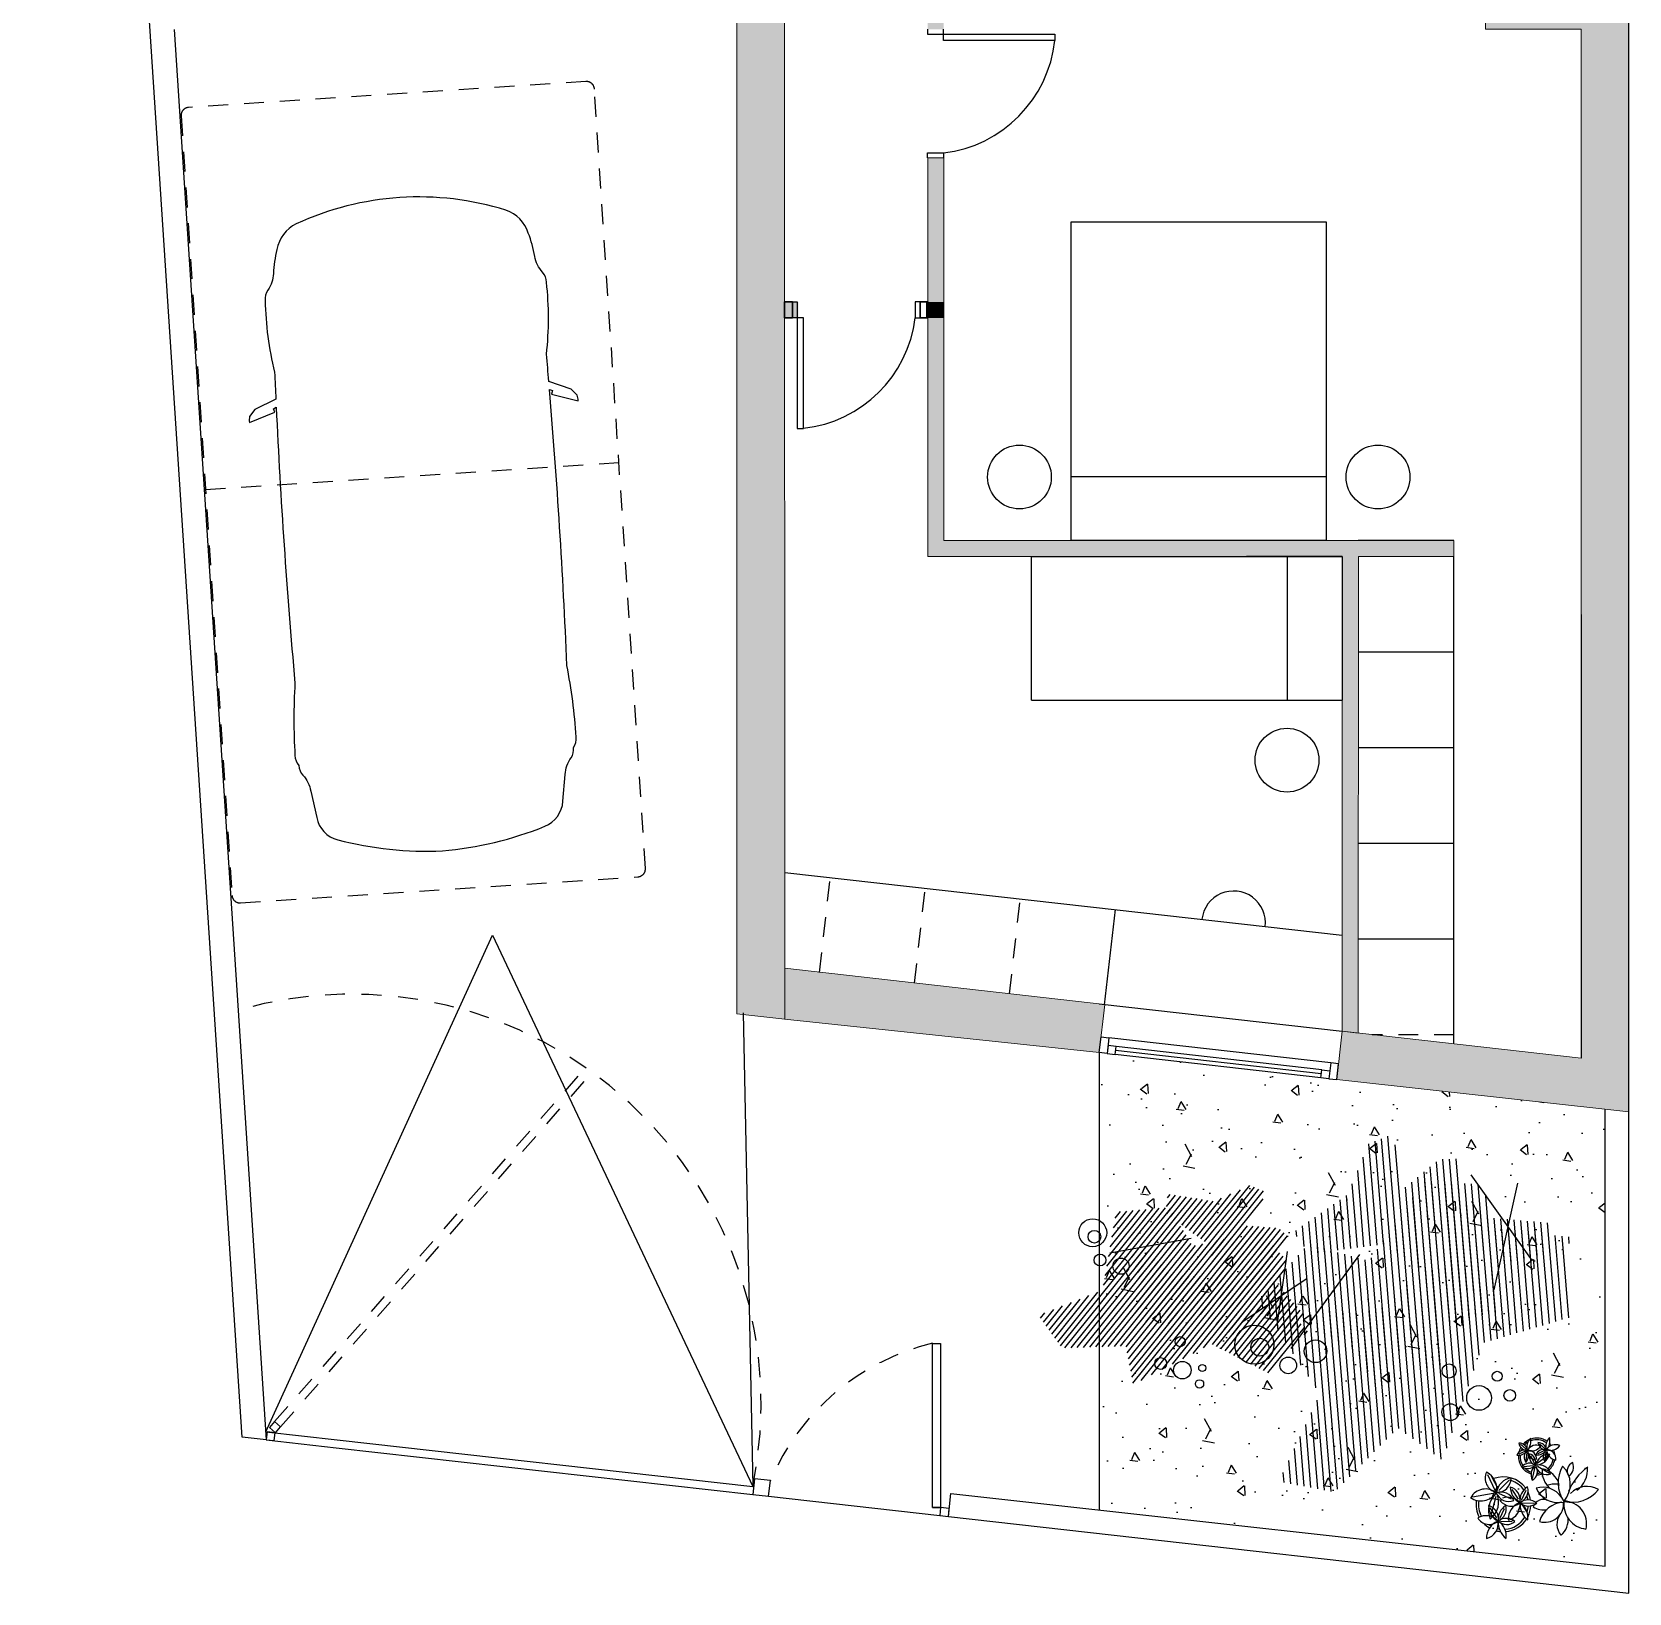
# Model space of a CAD drawing. Header units: metres. Extents: x 17.2 to 27.2, y 19.1 to 40.3.
# Drawn here: x 17.2 to 27.23, y 19.15 to 28.94 of the extents above; entities that cross this region are included whole.
import ezdxf

# ---------------------------------------------------------------- set-up
doc = ezdxf.new("R2010")
doc.units = ezdxf.units.M
doc.linetypes.add('DASHED2', pattern=[0.46, 0.25, -0.21])
doc.linetypes.add('RAYITAS2', pattern=[0.1875, 0.125, -0.0625])
for name, color, linetype in [('01Mobiliario', 1, 'Continuous'), ('01Proyectado', 5, 'Continuous'), ('01Proyectado 1', 5, 'RAYITAS2'), ('01Seccionado carpintería', 2, 'Continuous'), ('01Trama solido', 254, 'Continuous'), ('01Vegetacion1', 62, 'Continuous'), ('01Vegetacion2', 60, 'Continuous'), ('01Visto', 4, 'Continuous')]:
    doc.layers.add(name, color=color, linetype=linetype)
doc.layers.add('01Seccionado albanileria', color=7, linetype='Continuous', lineweight=0)
doc.layers.add('02Acabados', color=7, linetype='Continuous', lineweight=30)
pattern_1 = [(51.193287, (108.00813, 36.99405), (-0.022951232, 0.018457692), [])]
pattern_2 = [(94.734135, (95.637935, 118.226673), (-0.041325653, -0.003422375), [])]

msp = doc.modelspace()

# ---------------------------------------------------------------- hatches: boundary and pattern name
at = {"layer": '01Trama solido'}
h = msp.add_hatch(color=256, dxfattribs=at)
h.dxf.hatch_style = 1
h.paths.add_polyline_path([(27.226, 22.167), (27.226, 29.258), (26.326, 29.258), (26.326, 28.958), (26.926, 28.958), (26.926, 22.503), (25.426, 22.672), (25.392, 22.369)])
h.paths.add_polyline_path([(25.526, 22.66), (25.529, 25.65), (26.126, 25.65), (26.126, 25.75), (22.926, 25.75), (22.926, 28.152), (22.826, 28.152), (22.826, 25.65), (25.426, 25.65), (25.426, 22.672)])
h.paths.add_polyline_path([(22.825, 29.158), (22.925, 29.158), (22.925, 28.958), (22.825, 28.958)])
h.paths.add_polyline_path([(22.925, 29.158), (22.825, 29.158), (22.825, 29.258), (22.925, 29.258)])
h.paths.add_polyline_path([(22.826, 31.758), (22.925, 31.758), (22.925, 31.858), (22.826, 31.858)])
h.paths.add_polyline_path([(27.226, 31.758), (27.226, 36.757), (26.326, 36.759), (26.326, 36.459), (26.926, 36.457), (26.928, 32.059), (26.326, 32.06), (26.326, 31.76)])
h = msp.add_hatch(color=256, dxfattribs=at)
h.dxf.hatch_style = 1
h.paths.add_polyline_path([(21.927, 29.258), (21.627, 29.258), (21.628, 22.781), (21.928, 22.749), (21.927, 27.147), (21.927, 27.147), (21.927, 27.247)])
h.paths.add_polyline_path([(22.014, 27.247), (21.927, 27.247), (21.927, 27.147), (22.014, 27.147)])
h = msp.add_hatch(color=256, dxfattribs=at)
h.dxf.hatch_style = 1
h.paths.add_polyline_path([(22.926, 27.247), (22.814, 27.247), (22.814, 27.147), (22.926, 27.147)])
h = msp.add_hatch(color=256, dxfattribs=at)
h.dxf.hatch_style = 1
h.paths.add_polyline_path([(21.928, 23.067), (21.928, 22.749), (23.902, 22.538), (23.913, 22.638), (23.913, 22.638), (23.936, 22.841)])
at = {"layer": '01Vegetacion1', "linetype": 'Continuous', "transparency": 33554483}
h = msp.add_hatch(dxfattribs=at)
h.set_pattern_fill('AR-CONC', color=256, scale=0.08, angle=-107.9238)
h.set_pattern_definition([(302.076192468, (-2823222.44456, 1378668.18313), (-0.224355852056, -0.53050961503), [0.06, -0.66]), (247.076192468, (-2823222.44456, 1378668.18313), (0.60670935906, -0.07957709667), [0.048, -0.528]), (352.527636928, (-2823222.46325, 1378668.1389), (0.38235350167, -0.61008670808), [0.0509921536, -0.5609136896]), (298.260392468, (-2823222.2923, 1378668.1339), (-0.3887453762, -0.77160448043), [0.09, -0.99]), (348.711827958, (-2823222.3247, 1378668.0696), (0.51135779276, -0.95126926181), [0.0764882736, -0.841371008]), (243.260356458, (-2823222.2923, 1378668.1339), (0.51135779253, -0.95126926122), [0.072, -0.7920000008]), (273.076192468, (-2823222.355, 1378668.0701), (-0.45342221462, -0.3552242887), [0.06, -0.66]), (218.076192468, (-2823222.355, 1378668.0701), (0.49206021993, -0.36373823095), [0.048, -0.528]), (323.527637208, (-2823222.3928, 1378668.0405), (0.038638005905, -0.7189625137), [0.050992152, -0.5609136896]), (289.5761924676, (-2823222.44456, 1378668.18313), (0.250396133189, -0.091214755847), [0, -0.5216, 0, -0.536, 0, -0.53]), (259.576192468, (-2823222.44456, 1378668.18313), (0.235447518709, -0.297346298336), [0, -0.3056, 0, -0.5096, 0, -0.202]), (219.5761924676, (-2823222.38965, 1378668.35287), (-0.148596102735, -0.400778333042), [0, -0.2, 0, -0.624, 0, -0.828]), (209.576192468, (-2823222.36503, 1378668.429), (-0.067384128405, -0.468551740177), [0, -0.26, 0, -0.4144, 0, -0.588])])
h.paths.add_polyline_path([(27.076, 22.184), (23.901, 22.537), (23.902, 19.671), (27.076, 19.316)])
at = {"layer": '01Vegetacion1'}
h = msp.add_hatch(dxfattribs=at)
h.set_pattern_fill('ANSI31', color=256, scale=0.013061, angle=409.7341, style=0)
h.set_pattern_definition(pattern_2)
h.paths.add_polyline_path([(25.594, 21.969), (25.461, 21.647), (25.122, 21.412), (25.223, 21.276), (25.696, 21.338), (26.128, 21.032), (26.396, 21.036), (26.393, 21.204), (26.727, 21.286), (26.732, 21.469), (26.22, 21.514), (26.153, 21.871), (26.038, 21.87), (25.82, 21.691), (25.745, 22.025)])
h = msp.add_hatch(dxfattribs=at)
h.set_pattern_fill('ANSI31', color=256, scale=0.009276, angle=366.1933, style=0)
h.set_pattern_definition(pattern_1)
h.paths.add_polyline_path([(24.849, 21.706), (24.623, 21.605), (24.333, 21.651), (24.319, 21.531), (24.592, 21.331), (24.665, 20.962), (24.805, 20.834), (24.886, 20.922), (25.098, 20.8), (25.19, 20.892), (24.948, 21.166), (25.089, 21.383), (25.029, 21.438), (24.829, 21.452), (24.954, 21.661)])
h = msp.add_hatch(dxfattribs=at)
h.set_pattern_fill('ANSI31', color=256, scale=0.013061, angle=409.7341, style=0)
h.set_pattern_definition(pattern_2)
h.paths.add_polyline_path([(25.287, 20.397), (24.898, 20.982), (25.214, 21.337), (25.596, 21.23), (25.941, 21.732), (26.308, 21.712), (26.381, 21.431), (26.851, 21.383), (26.854, 20.877), (26.311, 20.717), (26.058, 19.981), (25.776, 20.184), (25.379, 19.781), (25.03, 19.848)])
h = msp.add_hatch(dxfattribs=at)
h.set_pattern_fill('ANSI31', color=256, scale=0.009276, angle=366.1933, style=0)
h.set_pattern_definition(pattern_1)
h.paths.add_polyline_path([(23.922, 21.047), (24.008, 21.539), (24.344, 21.567), (24.488, 21.325), (24.911, 21.414), (25.091, 21.224), (24.991, 21.044), (25.21, 20.79), (24.963, 20.528), (24.605, 20.711), (24.115, 20.456), (24.069, 20.698), (23.668, 20.685), (23.521, 20.89)])
at = {"layer": '01Vegetacion2'}
h = msp.add_hatch(dxfattribs=at)
h.set_pattern_fill('ANSI31', color=256, scale=0.009276, angle=366.1933, style=0)
h.set_pattern_definition(pattern_1)
h.paths.add_polyline_path([(24.126, 20.899), (24.17, 21.077), (24.098, 21.282), (24.184, 21.308), (24.365, 21.136), (24.644, 21.131), (24.756, 21.046), (24.703, 20.976), (24.819, 20.837), (24.764, 20.758), (24.533, 20.898), (24.393, 20.767), (24.345, 20.803), (24.308, 20.947), (24.173, 20.828)])
h = msp.add_hatch(dxfattribs=at)
h.set_pattern_fill('ANSI31', color=256, scale=0.013061, angle=409.7341, style=0)
h.set_pattern_definition(pattern_2)
h.paths.add_polyline_path([(25.639, 20.444), (25.511, 20.668), (25.239, 20.808), (25.301, 20.918), (25.654, 20.918), (25.942, 21.183), (26.139, 21.205), (26.153, 21.082), (26.407, 21.054), (26.427, 20.919), (26.055, 20.838), (26.04, 20.569), (25.956, 20.559), (25.778, 20.67), (25.755, 20.417)])

# ---------------------------------------------------------------- linework, layer by layer
msp.add_lwpolyline([(26.926, 25.286), (26.926, 22.503)])
at = {"layer": '01Mobiliario'}
msp.add_line((25.326, 26.15), (23.726, 26.15), dxfattribs=at)
msp.add_lwpolyline([(25.326, 27.75), (25.326, 25.75), (23.726, 25.75), (23.726, 27.75)], close=True, dxfattribs=at)
for points in [[(26.126, 25.75), (25.526, 25.75)], [(23.476, 24.75), (23.476, 25.65), (25.426, 25.65), (25.426, 24.75)], [(25.426, 25.65), (24.825, 25.65)], [(25.081, 25.65), (25.081, 24.75)], [(26.126, 22.593), (26.126, 25.65)], [(26.127, 25.05), (25.527, 25.05)], [(23.476, 24.75), (25.426, 24.75)], [(26.127, 24.45), (25.527, 24.45)], [(26.127, 23.85), (25.527, 23.85)], [(21.928, 23.669), (23.846, 23.453)], [(23.846, 23.453), (25.426, 23.275)], [(23.935, 22.839), (24.003, 23.436)], [(26.128, 23.25), (25.528, 23.25)]]:
    msp.add_lwpolyline(points, dxfattribs=at)
at = {"layer": '01Mobiliario', "linetype": 'RAYITAS2'}
for points in [[(22.147, 23.041), (22.214, 23.637)], [(22.743, 22.974), (22.81, 23.57)], [(23.339, 22.907), (23.406, 23.503)], [(26.129, 22.65), (25.615, 22.65)]]:
    msp.add_lwpolyline(points, dxfattribs=at)
at = {"layer": '01Mobiliario', "color": 5}
msp.add_lwpolyline([(23.901, 22.845), (25.426, 22.672)], dxfattribs=at)
at = {"layer": '01Mobiliario'}
for centre in [(23.401, 26.149), (25.651, 26.149), (25.08, 24.373)]:
    msp.add_circle(centre, 0.2, dxfattribs=at)
for centre, radius, start, end in [((24.745, 23.352), 0.2, 353.3452, 173.578), ((26.647, 20.005), 0.115, 149.9877, 167.349), ((26.647, 20.005), 0.105, 151.3577, 160.968), ((26.647, 20.005), 0.115, 114.9675, 137.9731), ((26.647, 20.005), 0.115, 56.0701, 109.1733), ((26.647, 20.005), 0.105, 54.8118, 110.475), ((26.647, 20.005), 0.105, 37.3273, 41.9729), ((26.647, 20.005), 0.115, 36.4463, 45.1012), ((26.647, 20.005), 0.115, 4.5281, 20.7256), ((26.647, 20.005), 0.115, 176.7504, 251.7853), ((26.647, 20.005), 0.105, 175.858, 213.3512), ((26.647, 20.005), 0.105, 312.7412, 349.9686), ((26.647, 20.005), 0.115, 312.4614, 349.1788), ((26.647, 20.005), 0.105, 14.5533, 21.3888), ((26.438, 19.705), 0.172, 35.608, 110.643), ((26.438, 19.705), 0.157, 34.7157, 72.2089), ((26.647, 20.005), 0.105, 224.2854, 250.9022), ((26.647, 20.005), 0.115, 270.3279, 289.1603), ((26.647, 20.005), 0.105, 271.8288, 283.6085), ((26.438, 19.705), 0.157, 10.2153, 19.8256), ((26.438, 19.705), 0.172, 8.8454, 26.2067), ((26.762, 19.675), 0.157, 83.1431, 109.7599), ((26.438, 19.705), 0.172, 171.3191, 208.0365), ((26.438, 19.705), 0.157, 171.5989, 208.8263), ((26.438, 19.705), 0.157, 341.7427, 356.0835), ((26.438, 19.705), 0.172, 333.8252, 356.8307), ((26.438, 19.705), 0.172, 223.3858, 239.5832), ((26.438, 19.705), 0.157, 233.4109, 240.2464), ((26.438, 19.705), 0.157, 256.1849, 260.8306), ((26.438, 19.705), 0.157, 273.6695, 329.3327), ((26.438, 19.705), 0.172, 274.9278, 328.0309), ((26.438, 19.705), 0.172, 255.3039, 263.9588)]:
    msp.add_arc(centre, radius, start, end, dxfattribs=at)
at = {"layer": '01Proyectado', "color": 85, "true_color": 0x58ba48}
for p, q in [((26.581, 20.05), (26.545, 20.081)), ((26.577, 20.039), (26.534, 20.019)), ((26.585, 20.029), (26.579, 19.979)), ((26.396, 19.62), (26.355, 19.683)), ((26.415, 19.615), (26.445, 19.679)), ((26.42, 19.599), (26.491, 19.596))]:
    msp.add_line(p, q, dxfattribs=at)
at = {"layer": '01Proyectado'}
msp.add_lwpolyline([(20.433, 27.371, 0.18179), (20.408, 27.434, -0.143646), (20.36, 27.533, 0.052221), (20.319, 27.679, 0.236222), (20.178, 27.823, 0.091914), (19.512, 27.902, 0.091914), (18.863, 27.737, 0.236222), (18.742, 27.576, 0.052221), (18.72, 27.426, -0.143646), (18.685, 27.321, 0.18179), (18.668, 27.256, 0.056283), (18.727, 26.807, 0.001052), (18.735, 26.637), (18.604, 26.572), (18.57, 26.529), (18.567, 26.502), (18.569, 26.492), (18.729, 26.555), (18.72, 26.577), (18.737, 26.587, 0.010704), (18.855, 24.856, 0.032048), (18.855, 24.403, 0.18179), (18.88, 24.34, 0.18179), (18.905, 24.278, -0.143646), (18.954, 24.179), (18.991, 24.014, 0.291186), (19.123, 23.873, 0.074921), (19.78, 23.804, 0.074921), (20.423, 23.958, 0.291186), (20.536, 24.115), (20.551, 24.283, -0.143646), (20.587, 24.388, 0.18179), (20.603, 24.453, 0.18179), (20.62, 24.518, 0.032048), (20.561, 24.967, 0.010704), (20.452, 26.699), (20.471, 26.692), (20.464, 26.668), (20.631, 26.626), (20.632, 26.637), (20.625, 26.663), (20.587, 26.701), (20.448, 26.749, 0.001052), (20.433, 26.919, 0.056283)], format="xyb", close=True, dxfattribs=at)
at = {"layer": '01Proyectado', "linetype": 'Continuous'}
for points in [[(18.671, 20.16), (20.094, 23.275), (21.728, 19.816)], [(21.667, 22.788), (21.728, 19.816)], [(23.901, 22.537), (23.901, 19.669)], [(21.827, 19.755), (22.901, 19.634)]]:
    msp.add_lwpolyline(points, dxfattribs=at)
at = {"layer": '01Proyectado', "color": 85, "true_color": 0x58ba48}
for centre, radius, start, end in [((26.571, 19.993), 0.0521, 70.7178, 158.5967), ((26.536, 20.036), 0.0529, 8.7443, 91.3971), ((26.59, 20.099), 0.0565, 190.9788, 267.9432), ((26.647, 20.005), 0.105, 122.885, 137.2258), ((26.66, 20.066), 0.0751, 133.8176, 197.7121), ((26.524, 20.1), 0.086, 318.1048, 13.4951), ((26.645, 20.011), 0.0649, 65.6769, 150.1653), ((26.612, 20.116), 0.0762, 252.7526, 321.7615), ((26.529, 20.085), 0.073, 264.6615, 324.2786), ((26.623, 20.001), 0.0548, 128.6471, 217.6145), ((26.518, 20.014), 0.077, 322.885, 22.7179), ((26.591, 19.987), 0.0564, 357.9468, 92.0079), ((26.658, 20.048), 0.0694, 183.9504, 248.9193), ((26.325, 19.617), 0.082, 347.5048, 76.4722), ((26.459, 19.7), 0.115, 181.7427, 241.5756), ((26.378, 19.675), 0.0779, 289.5755, 17.4543), ((26.513, 19.607), 0.109, 123.5191, 183.1362), ((26.328, 19.529), 0.104, 42.808, 119.423), ((26.349, 19.663), 0.0844, 210.9163, 310.8655), ((26.309, 19.585), 0.0971, 283.5892, 9.023), ((26.445, 19.493), 0.114, 111.6102, 181.4976), ((26.456, 19.532), 0.0845, 49.8365, 126.8009), ((26.534, 19.593), 0.129, 176.9625, 232.3528), ((26.344, 19.506), 0.112, 352.6752, 56.5697), ((26.459, 19.657), 0.0791, 227.602, 310.2547)]:
    msp.add_arc(centre, radius, start, end, dxfattribs=at)
at = {"layer": '01Proyectado 1', "transparency": 33554687}
msp.add_lwpolyline([(18.513, 23.477), (21.007, 23.641, 0.414214), (21.054, 23.694), (20.734, 28.583, 0.414214), (20.681, 28.63), (18.187, 28.467, 0.414214), (18.14, 28.414), (18.46, 23.524, 0.414214)], format="xyb", close=True, dxfattribs=at)
msp.add_lwpolyline([(20.888, 26.238), (18.293, 26.069)], dxfattribs=at)
at = {"layer": '01Proyectado 1', "ltscale": 11}
for centre, radius, start, end in [((22.83, 28.974), 0.798, 276.8563, 353.8287), ((21.961, 27.241), 0.791, 276.1699, 353.1451)]:
    msp.add_arc(centre, radius, start, end, dxfattribs=at)
at = {"layer": '01Seccionado albanileria'}
for points in [[(21.928, 22.749), (21.927, 29.258), (21.627, 29.258), (21.628, 22.781)], [(27.226, 22.167), (27.226, 29.258), (26.326, 29.258), (26.326, 28.958), (26.926, 28.958), (26.926, 22.503), (25.426, 22.672), (25.392, 22.369), (27.226, 22.167)], [(25.526, 22.66), (25.529, 25.65), (26.126, 25.65), (26.126, 25.75), (22.926, 25.75), (22.926, 28.152), (22.826, 28.152), (22.826, 25.65), (25.426, 25.65), (25.426, 22.672)]]:
    msp.add_lwpolyline(points, close=True, dxfattribs=at)
for points in [[(22.926, 27.247), (22.926, 27.147)], [(21.926, 22.748), (23.902, 22.538), (23.936, 22.841), (21.928, 23.067)]]:
    msp.add_lwpolyline(points, dxfattribs=at)
at = {"layer": '01Seccionado carpintería'}
for points in [[(22.825, 28.958), (22.825, 28.928), (22.925, 28.928), (22.925, 28.958)], [(22.825, 28.152), (22.825, 28.182), (22.925, 28.182), (22.925, 28.152)], [(21.976, 27.247), (22.006, 27.247), (22.006, 27.147), (21.976, 27.147)], [(21.976, 27.247), (21.976, 27.147)], [(22.777, 27.247), (22.747, 27.247), (22.747, 27.147), (22.777, 27.147)], [(22.777, 27.247), (22.777, 27.147)], [(23.951, 22.533), (24.001, 22.527), (24.007, 22.577), (23.957, 22.582), (23.951, 22.533)], [(25.295, 22.405), (24.004, 22.552)], [(25.342, 22.374), (25.293, 22.38), (25.298, 22.43), (25.348, 22.424), (25.342, 22.374)], [(22.856, 19.684), (22.856, 20.714), (22.906, 20.714), (22.906, 19.684), (22.856, 19.684), (22.906, 19.684)], [(18.671, 20.16), (19.119, 20.11), (21.728, 19.816)], [(18.724, 20.104), (18.73, 20.153), (18.68, 20.159), (18.674, 20.109), (18.724, 20.104)], [(18.732, 20.153), (18.765, 20.191), (18.727, 20.224), (18.694, 20.186), (18.732, 20.153)], [(18.674, 20.109), (19.113, 20.06), (21.728, 19.766)], [(21.827, 19.755), (21.838, 19.854), (21.739, 19.865), (21.728, 19.766), (21.827, 19.755)], [(22.961, 19.678), (22.906, 19.684), (22.901, 19.634), (22.955, 19.628), (22.961, 19.678)]]:
    msp.add_lwpolyline(points, dxfattribs=at)
for points in [[(23.623, 28.928), (23.623, 28.888), (22.925, 28.888), (22.925, 28.928)], [(22.006, 26.454), (22.046, 26.454), (22.046, 27.147), (22.006, 27.147)], [(23.951, 22.533), (23.902, 22.538), (23.913, 22.638), (23.962, 22.632)], [(25.342, 22.374), (25.392, 22.369), (25.403, 22.468), (25.354, 22.474)]]:
    msp.add_lwpolyline(points, close=True, dxfattribs=at)
at = {"layer": '01Seccionado carpintería', "linetype": 'DASHED2', "ltscale": 0.5}
for points in [[(18.727, 20.224), (20.679, 22.444)], [(18.765, 20.191), (20.72, 22.415)]]:
    msp.add_lwpolyline(points, dxfattribs=at)
for centre, radius, start, end in [((19.211, 20.336), 2.569, 348.3419, 106.1201), ((23.199, 19.277), 1.478, 103.4207, 157.0004)]:
    msp.add_arc(centre, radius, start, end, dxfattribs=at)
at = {"layer": '01Vegetacion1'}
for points in [[(26.234, 21.771), (26.618, 21.233)], [(26.526, 21.719), (26.377, 21.051)], [(23.969, 21.283), (24.479, 21.375)], [(25.081, 21.291), (25.016, 20.826)], [(25.106, 20.683), (25.538, 21.272)], [(25.207, 21.122), (24.803, 20.85)]]:
    msp.add_lwpolyline(points, dxfattribs=at)
for centre, radius in [((23.861, 21.408), 0.0876), ((23.871, 21.383), 0.0397), ((23.907, 21.237), 0.037), ((24.038, 21.199), 0.0506), ((24.409, 20.725), 0.0315), ((24.875, 20.706), 0.123), ((24.909, 20.69), 0.056), ((25.259, 20.665), 0.0713), ((24.287, 20.588), 0.0373), ((24.423, 20.546), 0.0551), ((24.548, 20.56), 0.0221), ((25.088, 20.576), 0.052), ((26.097, 20.541), 0.0443), ((24.531, 20.46), 0.026), ((26.285, 20.372), 0.0776), ((26.399, 20.508), 0.031), ((26.478, 20.388), 0.0365), ((26.105, 20.283), 0.0526)]:
    msp.add_circle(centre, radius, dxfattribs=at)
at = {"layer": '01Vegetacion2'}
for p, q in [((26.7, 20.053), (26.664, 20.084)), ((26.563, 19.942), (26.625, 19.948)), ((26.607, 20.01), (26.633, 19.958)), ((26.72, 20.013), (26.649, 19.96)), ((26.696, 20.042), (26.654, 20.022)), ((26.704, 20.032), (26.699, 19.982)), ((26.339, 19.892), (26.384, 19.793)), ((26.476, 19.858), (26.41, 19.792)), ((26.62, 19.867), (26.638, 19.937)), ((26.728, 19.899), (26.651, 19.942)), ((26.244, 19.752), (26.374, 19.774)), ((26.36, 19.628), (26.392, 19.755)), ((26.489, 19.737), (26.41, 19.773)), ((26.532, 19.736), (26.492, 19.798)), ((26.551, 19.731), (26.581, 19.794)), ((26.557, 19.715), (26.628, 19.712))]:
    msp.add_line(p, q, dxfattribs=at)
for centre, radius, start, end in [((26.69, 19.996), 0.0521, 70.7178, 158.5967), ((26.649, 20.088), 0.073, 264.6615, 324.2786), ((26.656, 20.039), 0.0529, 8.7443, 91.3971), ((26.71, 20.102), 0.0565, 190.9788, 267.9432), ((26.742, 20.004), 0.0548, 128.6471, 217.6145), ((26.638, 20.017), 0.077, 322.885, 22.7179), ((26.779, 20.069), 0.0751, 133.8176, 197.7121), ((26.644, 20.103), 0.086, 318.1048, 13.4951), ((26.764, 20.014), 0.0649, 64.7316, 150.1653), ((26.732, 20.119), 0.0762, 252.7526, 322.6399), ((26.711, 19.99), 0.0564, 352.0587, 92.0079), ((26.778, 20.051), 0.0694, 183.9504, 260.5653), ((26.6, 19.9), 0.0622, 51.7291, 140.1942), ((26.59, 19.999), 0.0695, 237.8956, 314.3088), ((26.659, 20.005), 0.0588, 164.6178, 250.3973), ((26.586, 19.967), 0.0559, 340.8588, 73.4319), ((26.69, 19.889), 0.079, 130.5705, 204.6694), ((26.589, 19.911), 0.0625, 297.7336, 35.8191), ((26.71, 19.964), 0.0721, 192.4781, 291.1316), ((26.724, 19.932), 0.0861, 87.046, 168.8036), ((26.662, 19.875), 0.0767, 16.1431, 106.8714), ((26.635, 20.047), 0.0979, 273.5478, 342.9614), ((26.99, 19.84), 0.209, 150.0573, 214.2414), ((26.7, 19.83), 0.158, 318.41, 46.2552), ((26.894, 19.915), 0.0558, 112.5381, 209.0056), ((26.803, 19.939), 0.0748, 308.5207, 21.4035), ((26.417, 19.869), 0.0935, 156.3743, 254.6768), ((26.279, 19.8), 0.118, 349.4281, 63.266), ((26.394, 19.871), 0.0931, 270.5868, 358.7111), ((26.498, 19.766), 0.104, 96.1314, 173.1665), ((26.836, 19.918), 0.156, 176.6596, 227.4966), ((26.659, 19.797), 0.132, 11.5379, 80.8724), ((27.174, 19.648), 0.356, 125.4576, 157.3216), ((26.806, 19.923), 0.16, 305.5731, 5.4165), ((26.326, 19.693), 0.108, 51.3358, 149.9893), ((26.298, 19.841), 0.115, 235.0008, 325.7291), ((26.491, 19.667), 0.146, 132.4055, 201.8191), ((26.279, 19.717), 0.129, 305.9037, 27.6613), ((26.423, 19.694), 0.088, 23.4754, 109.255), ((26.472, 19.806), 0.0836, 199.7165, 292.2895), ((26.464, 19.645), 0.104, 42.808, 107.777), ((26.461, 19.733), 0.082, 347.5048, 76.4722), ((26.596, 19.816), 0.115, 181.7427, 241.5756), ((26.649, 19.723), 0.109, 123.5191, 183.1362), ((26.515, 19.79), 0.0779, 289.5755, 17.4543), ((26.682, 19.663), 0.149, 35.4115, 105.113), ((26.776, 19.86), 0.143, 201.9701, 281.9371), ((26.869, 19.925), 0.208, 256.5712, 322.4698), ((26.963, 19.674), 0.143, 60.1228, 136.5454), ((26.486, 19.778), 0.0844, 216.8044, 310.8655), ((26.582, 19.609), 0.114, 111.6102, 180.6192), ((26.445, 19.7), 0.0971, 284.5345, 9.023), ((26.67, 19.709), 0.129, 176.9625, 232.3528), ((26.592, 19.648), 0.0845, 49.8365, 126.8009), ((26.596, 19.773), 0.0791, 227.602, 310.2547), ((26.48, 19.622), 0.112, 352.6752, 56.5697), ((26.69, 19.666), 0.0692, 65.0796, 160.1804), ((26.693, 19.804), 0.134, 239.4261, 278.2419), ((26.822, 19.554), 0.163, 91.9709, 164.9965), ((26.698, 19.71), 0.118, 253.417, 3.5504), ((26.972, 19.704), 0.155, 172.1606, 264.1368), ((26.817, 19.582), 0.143, 346.9448, 89.3527), ((26.882, 19.58), 0.108, 144.5161, 219.9038), ((26.723, 19.604), 0.121, 309.1948, 10.4538)]:
    msp.add_arc(centre, radius, start, end, dxfattribs=at)
at = {"layer": '01Visto'}
for points in [[(18.096, 28.957), (18.674, 20.109), (18.523, 20.126), (17.204, 40.292), (27.226, 40.246)], [(22.955, 19.628), (22.955, 19.628), (27.226, 19.148), (27.226, 40.246)], [(25.354, 22.474), (23.962, 22.632)], [(25.298, 22.43), (24.007, 22.577)], [(25.293, 22.38), (24.001, 22.527)], [(22.955, 19.628), (22.971, 19.773), (27.076, 19.316), (27.076, 22.184)]]:
    msp.add_lwpolyline(points, dxfattribs=at)
at = {"layer": '02Acabados'}
for points in [[(21.976, 27.147), (21.927, 27.147), (21.927, 27.247), (21.976, 27.247)], [(22.777, 27.247), (22.826, 27.247), (22.826, 27.147), (22.777, 27.147)]]:
    msp.add_lwpolyline(points, close=True, dxfattribs=at)

doc.saveas('drawing.dxf')
